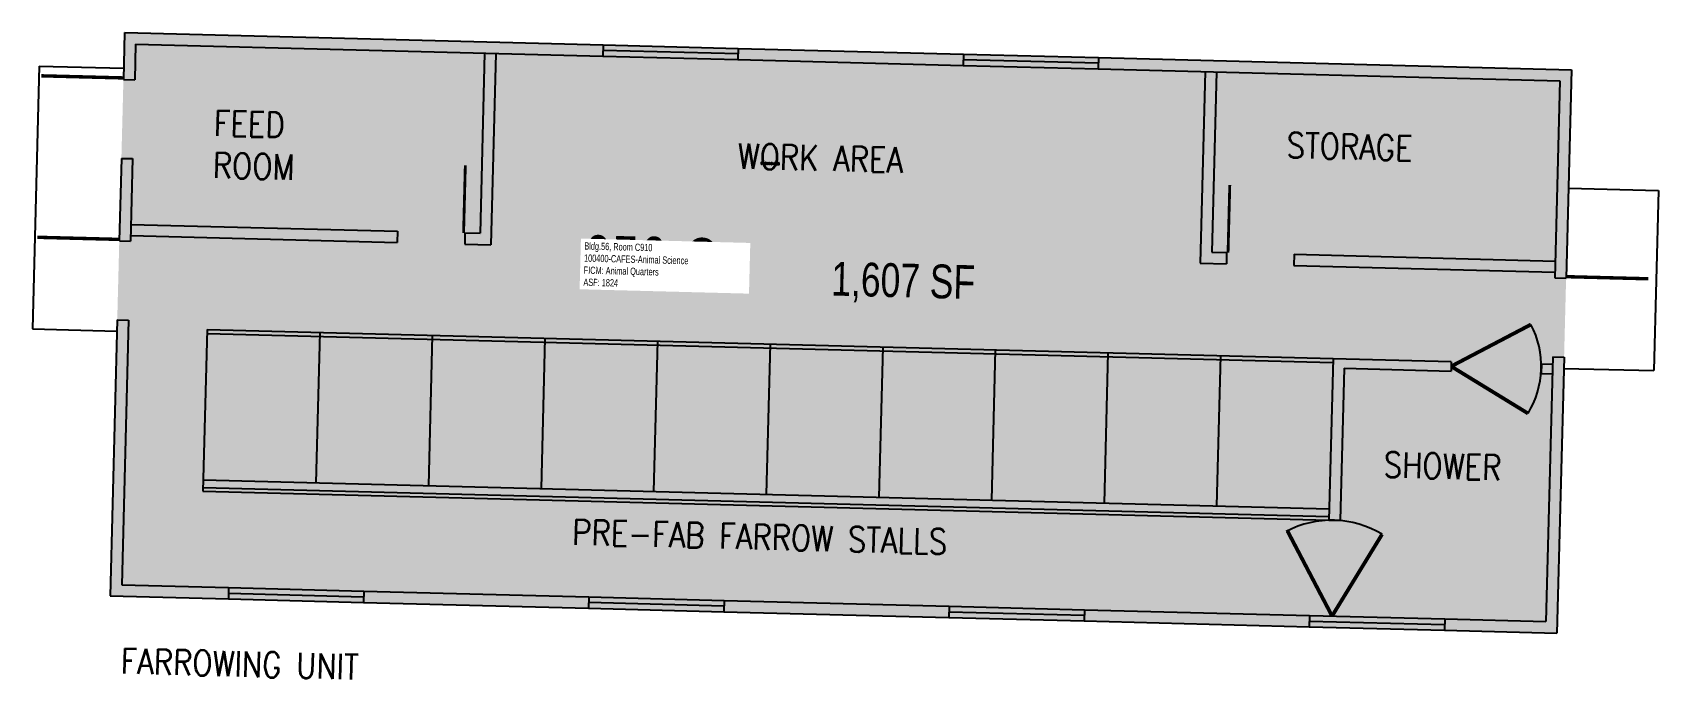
# Model space of a CAD drawing. Header units: inches. Extents: x 69170267 to 69171133, y 27726130 to 27726474.
import ezdxf
from ezdxf.enums import TextEntityAlignment as Align

# ---------------------------------------------------------------- set-up
doc = ezdxf.new("R2010")
doc.units = ezdxf.units.IN
doc.header["$MEASUREMENT"] = 0
doc.layers.get('0').update_dxf_attribs({"linetype": 'CONTINUOUS'})
for name, color, linetype in [('A-DOOR', 2, 'CONTINUOUS'), ('A-FLOR', 3, 'CONTINUOUS'), ('A-GLAZ', 1, 'CONTINUOUS'), ('A-IDEN-RNUM', 7, 'CONTINUOUS'), ('A-IDEN-SNUM', 4, 'CONTINUOUS'), ('A-IDEN-TEXT', 4, 'CONTINUOUS'), ('A-IDEN-VNUM', 4, 'CONTINUOUS'), ('A-SITE', 3, 'CONTINUOUS'), ('A-WALL', 7, 'CONTINUOUS'), ('AREA-TEXT', 3, 'CONTINUOUS'), ('Rooms-Category-Color', 7, 'CONTINUOUS'), ('Rooms-College-Color', 7, 'CONTINUOUS'), ('Rooms-Department-Color', 7, 'CONTINUOUS'), ('Rooms-Division-Color', 7, 'CONTINUOUS'), ('Rooms-Information', 7, 'CONTINUOUS')]:
    doc.layers.add(name, color=color, linetype=linetype)
doc.styles.add('AREA', font='arial.ttf', dxfattribs={"width": 0.75, "height": 24})
doc.styles.add('ID', font='ARIALN.TTF', dxfattribs={"width": 0.85, "height": 0.25})
doc.styles.add('ROOMSNUMBER', font='txt.shx', dxfattribs={"height": 0.08333})
doc.styles.add('ROOMVNUMBER', font='simplex.shx', dxfattribs={"width": 0.85})

# ---------------------------------------------------------------- blocks, each defined once
blk = doc.blocks.new('36DOOR')
blk.add_lwpolyline([(-0.75, 0, 1.5, 1.5, 0), (-0.75, 36, 0, 0, 0), (-1.5, 36, 0, 0, 0.414214), (-36, -1.5, 0, 0, 0.414214)], format="xyseb")

msp = doc.modelspace()

# ---------------------------------------------------------------- hatches: boundary and pattern name
at = {"layer": 'Rooms-Category-Color', "true_color": 0xfbafa2}
msp.add_hatch(color=21, dxfattribs=at).paths.add_polyline_path([(69171086.76, 27726454.33), (69171079.06, 27726154.32), (69170308.29, 27726174.21), (69170316, 27726474.12)])
at = {"layer": 'Rooms-College-Color', "true_color": 0xe3c5e1}
msp.add_hatch(color=254, dxfattribs=at).paths.add_polyline_path([(69171086.76, 27726454.33), (69171079.06, 27726154.32), (69170308.29, 27726174.21), (69170316, 27726474.12)])
at = {"layer": 'Rooms-Department-Color', "true_color": 0xe3c5e1}
msp.add_hatch(color=254, dxfattribs=at).paths.add_polyline_path([(69171086.76, 27726454.33), (69171079.06, 27726154.32), (69170308.29, 27726174.21), (69170316, 27726474.12)])
at = {"layer": 'Rooms-Division-Color', "true_color": 0xe3c5e1}
msp.add_hatch(color=254, dxfattribs=at).paths.add_polyline_path([(69171086.76, 27726454.33), (69171079.06, 27726154.32), (69170308.29, 27726174.21), (69170316, 27726474.12)])

# ---------------------------------------------------------------- linework, layer by layer
at = {"layer": 'A-DOOR', "const_width": 2}
for points in [[(69171065.18, 27726318.69), (69171022.67, 27726296.4)], [(69171063.61, 27726271.34), (69171022.67, 27726296.4)], [(69170935.53, 27726208.65), (69170959.23, 27726163.46)], [(69170985.87, 27726206.98), (69170959.23, 27726163.46)]]:
    msp.add_lwpolyline(points, dxfattribs=at)
at = {"layer": 'A-DOOR'}
for centre, radius, start, end in [((69171022.64, 27726296.4), 48.03, 328.54421, 27.64955), ((69170959.01, 27726162.74), 51.75, 58.73804, 117.88446)]:
    msp.add_arc(centre, radius, start, end, dxfattribs=at)
at = {"layer": 'A-FLOR'}
for p, q in [((69170359.95, 27726315.96), (69170357.74, 27726229.99)), ((69170359.95, 27726315.96), (69170959.75, 27726300.52)), ((69170419.93, 27726314.42), (69170417.87, 27726234.44)), ((69170359.9, 27726313.96), (69170959.7, 27726298.52)), ((69170479.91, 27726312.88), (69170477.85, 27726232.9)), ((69170539.89, 27726311.33), (69170537.83, 27726231.35)), ((69170599.87, 27726309.79), (69170597.81, 27726229.81)), ((69170659.85, 27726308.25), (69170657.79, 27726228.27)), ((69170719.83, 27726306.71), (69170717.77, 27726226.72)), ((69170779.81, 27726305.16), (69170777.75, 27726225.18)), ((69170839.79, 27726303.62), (69170837.73, 27726223.63)), ((69170899.77, 27726302.08), (69170897.71, 27726222.09)), ((69170357.74, 27726229.99), (69170957.54, 27726214.55)), ((69170357.79, 27726231.99), (69170957.59, 27726216.55)), ((69170357.89, 27726235.98), (69170957.7, 27726220.55))]:
    msp.add_line(p, q, dxfattribs=at)
at = {"layer": 'A-GLAZ'}
for p, q in [((69170570.76, 27726461.58), (69170642.74, 27726459.73)), ((69170642.82, 27726462.72), (69170570.84, 27726464.58)), ((69170570.92, 27726467.58), (69170642.9, 27726465.72)), ((69170762.86, 27726462.64), (69170834.83, 27726460.78)), ((69170762.7, 27726456.64), (69170834.68, 27726454.79)), ((69170834.75, 27726457.78), (69170762.78, 27726459.64)), ((69170371.42, 27726178.59), (69170443.4, 27726176.73)), ((69170371.27, 27726172.59), (69170443.24, 27726170.73)), ((69170371.35, 27726175.59), (69170443.32, 27726173.74)), ((69170563.2, 27726167.65), (69170635.18, 27726165.79)), ((69170635.26, 27726168.79), (69170563.28, 27726170.65)), ((69170563.36, 27726173.65), (69170635.33, 27726171.79)), ((69170755.3, 27726168.71), (69170827.27, 27726166.85)), ((69170755.14, 27726162.71), (69170827.12, 27726160.85)), ((69170755.22, 27726165.71), (69170827.19, 27726163.85)), ((69170947.15, 27726160.77), (69171019.13, 27726158.91)), ((69170947.23, 27726163.76), (69171019.21, 27726161.91)), ((69170947.08, 27726157.77), (69171019.05, 27726155.91))]:
    msp.add_line(p, q, dxfattribs=at)
at = {"layer": 'A-SITE'}
for p, q in [((69170270.53, 27726456.31), (69170266.93, 27726316.35)), ((69170270.53, 27726456.31), (69170315.52, 27726455.15)), ((69171085.13, 27726391.32), (69171133.11, 27726390.09)), ((69171133.11, 27726390.09), (69171130.64, 27726294.12)), ((69170266.93, 27726316.35), (69170311.92, 27726315.19)), ((69171082.66, 27726295.35), (69171130.64, 27726294.12))]:
    msp.add_line(p, q, dxfattribs=at)
at = {"layer": 'A-WALL'}
for p, q in [((69170316, 27726474.12), (69170315.36, 27726449.15)), ((69170316.05, 27726474.14), (69170570.92, 27726467.58)), ((69170321.85, 27726467.99), (69170321.36, 27726449)), ((69170321.85, 27726467.99), (69170570.76, 27726461.58)), ((69170507.79, 27726463.2), (69170505.32, 27726367.24)), ((69170513.78, 27726463.04), (69170511.16, 27726361.08)), ((69170570.92, 27726467.58), (69170570.76, 27726461.58)), ((69170642.9, 27726465.72), (69170642.74, 27726459.73)), ((69170642.9, 27726465.72), (69170762.86, 27726462.64)), ((69170762.86, 27726462.64), (69170762.7, 27726456.64)), ((69170642.74, 27726459.73), (69170762.7, 27726456.64)), ((69170834.83, 27726460.78), (69170834.68, 27726454.79)), ((69170834.68, 27726454.79), (69171080.6, 27726448.46)), ((69170834.83, 27726460.78), (69171086.75, 27726454.3)), ((69170891.66, 27726453.32), (69170889.04, 27726351.36)), ((69170897.66, 27726453.16), (69170895.19, 27726357.2)), ((69171086.75, 27726454.3), (69171083.89, 27726343.34)), ((69170315.4, 27726449.15), (69170321.36, 27726449)), ((69171080.6, 27726448.46), (69171077.9, 27726343.49)), ((69170314.28, 27726407.16), (69170313.15, 27726363.18)), ((69170314.32, 27726407.16), (69170320.28, 27726407.01)), ((69170320.28, 27726407.01), (69170319.15, 27726363.02)), ((69170319.38, 27726372.02), (69170461.33, 27726368.37)), ((69170461.33, 27726368.37), (69170461.17, 27726362.37)), ((69170497.32, 27726367.44), (69170497.16, 27726361.44)), ((69170497.32, 27726367.44), (69170505.32, 27726367.24)), ((69170313.19, 27726363.18), (69170319.15, 27726363.02)), ((69170319.22, 27726366.02), (69170461.17, 27726362.37)), ((69170497.16, 27726361.44), (69170511.16, 27726361.08)), ((69170889.04, 27726351.36), (69170902.9, 27726351)), ((69170895.19, 27726357.2), (69170903.06, 27726357)), ((69170903.06, 27726357), (69170902.9, 27726351)), ((69170939.05, 27726356.07), (69170938.89, 27726350.07)), ((69170938.89, 27726350.07), (69171077.97, 27726346.49)), ((69170939.05, 27726356.07), (69171078.13, 27726352.49)), ((69171077.9, 27726343.49), (69171083.89, 27726343.34)), ((69170312.07, 27726321.19), (69170308.29, 27726174.21)), ((69170312.11, 27726321.19), (69170318.07, 27726321.04)), ((69170318.07, 27726321.04), (69170314.44, 27726180.05)), ((69170959.75, 27726300.53), (69170957.54, 27726214.55)), ((69170959.75, 27726300.53), (69170957.54, 27726214.56)), ((69170959.75, 27726300.53), (69171022.73, 27726298.91)), ((69171022.73, 27726298.9), (69171022.6, 27726293.9)), ((69171070.72, 27726297.68), (69171070.59, 27726292.67)), ((69171070.72, 27726297.68), (69171076.71, 27726297.52)), ((69171076.82, 27726301.51), (69171073.19, 27726160.52)), ((69171076.82, 27726301.51), (69171082.81, 27726301.35)), ((69171082.81, 27726301.35), (69171079.03, 27726154.37)), ((69170965.62, 27726295.37), (69170963.54, 27726214.39)), ((69170965.62, 27726295.37), (69171022.6, 27726293.9)), ((69171070.59, 27726292.67), (69171076.58, 27726292.51)), ((69170957.54, 27726214.55), (69170963.54, 27726214.39)), ((69170314.44, 27726180.05), (69170371.42, 27726178.59)), ((69170371.42, 27726178.59), (69170371.27, 27726172.59)), ((69170443.4, 27726176.73), (69170443.24, 27726170.73)), ((69170443.4, 27726176.73), (69170563.36, 27726173.65)), ((69170308.29, 27726174.21), (69170371.27, 27726172.59)), ((69170443.24, 27726170.73), (69170563.2, 27726167.65)), ((69170563.36, 27726173.65), (69170563.2, 27726167.65)), ((69170635.33, 27726171.79), (69170635.18, 27726165.79)), ((69170635.33, 27726171.79), (69170755.3, 27726168.71)), ((69170755.3, 27726168.71), (69170755.14, 27726162.71)), ((69170635.18, 27726165.79), (69170755.14, 27726162.71)), ((69170827.27, 27726166.85), (69170827.12, 27726160.85)), ((69170827.12, 27726160.85), (69170947.08, 27726157.77)), ((69170827.27, 27726166.85), (69170947.23, 27726163.76)), ((69170947.23, 27726163.76), (69170947.08, 27726157.77)), ((69171019.21, 27726161.91), (69171019.05, 27726155.91)), ((69171019.21, 27726161.91), (69171073.19, 27726160.52)), ((69171019.05, 27726155.91), (69171079.03, 27726154.37))]:
    msp.add_line(p, q, dxfattribs=at)

# ---------------------------------------------------------------- block references
at = {"layer": 'A-DOOR'}
for p, xscale, yscale, zscale, rotation in [((69170315.41, 27726450.88), 1.215506249608512, 1.215506249608512, 1.215506249608512, 88.5265772202661), ((69170313.23, 27726364.91), 1.215506249608512, 1.215506249608512, 1.215506249608512, 88.5265772202661), ((69171083.94, 27726345.07), -1.215506249608512, 1.215506249948345, 1.215506250000089, 268.5265772202661)]:
    msp.add_blockref('36DOOR', p, dxfattribs=dict(at, xscale=xscale, yscale=yscale, zscale=zscale, rotation=rotation))
at = {"layer": 'A-DOOR', "rotation": 358.5265771126041}
msp.add_blockref('36DOOR', (69170497.32, 27726367.44), dxfattribs=at)
at = {"layer": 'A-DOOR', "xscale": -1, "rotation": 358.526577112604}
msp.add_blockref('36DOOR', (69170903.06, 27726357), dxfattribs=at)

# ---------------------------------------------------------------- texts
at = {"layer": 'A-IDEN-RNUM', "style": 'ROOMSNUMBER'}
msp.add_text('0910-00', height=1.2, rotation=358.52218, dxfattribs=at).set_placement((69170660.83, 27726404.34), align=Align.MIDDLE)
at = {"layer": 'A-IDEN-SNUM', "style": 'ROOMSNUMBER'}
msp.add_text('0560C91000', height=1.2, rotation=358.52218, dxfattribs=at).set_placement((69170659.88, 27726404.4), align=Align.MIDDLE)
at = {"layer": 'A-IDEN-TEXT', "char_height": 13.44, "attachment_point": 1, "rotation": 358.52218, "style": 'ROOMVNUMBER'}
for s, insert, width in [('FEED ROOM', (69170363.73, 27726432.64), 79.2), ('STORAGE', (69170935.23, 27726420.93), 72.84), ('WORK AREA', (69170642.72, 27726415.18), 126.48), ('SHOWER', (69170986.95, 27726250.84), 64.68), ('PRE-FAB FARROW STALLS', (69170554.65, 27726214.9), 295.5936), ('FARROWING UNIT', (69170314.07, 27726146.31), 365.76)]:
    msp.add_mtext(s, dxfattribs=dict(at, insert=insert, width=width))
at = {"layer": 'A-IDEN-VNUM', "style": 'ID', "width": 0.85}
msp.add_text('056-C', height=27, rotation=358.52218, dxfattribs=at).set_placement((69170596.5, 27726351.85), align=Align.MIDDLE)
at = {"layer": 'AREA-TEXT', "style": 'AREA', "width": 0.75}
msp.add_text('1,607 SF', height=18, rotation=358.52218, dxfattribs=at).set_placement((69170730.8, 27726342.15), align=Align.MIDDLE_CENTER)

# ---------------------------------------------------------------- next in the draw order: texts
at = {"layer": 'Rooms-Information', "insert": (69170560.36, 27726339.27), "char_height": 3.8571, "width": 86.4, "attachment_point": 7, "rotation": 358.52218, "style": 'ID', "bg_fill": 3, "box_fill_scale": 1.5, "bg_fill_color": 256, "bg_fill_true_color": 13158600, "bg_fill_transparency": 0}
msp.add_mtext('Bldg.56, Room C910^M^J100400-CAFES-Animal Science^M^JFICM: Animal Quarters^M^JASF: 1824', dxfattribs=at)

doc.saveas('drawing.dxf')
